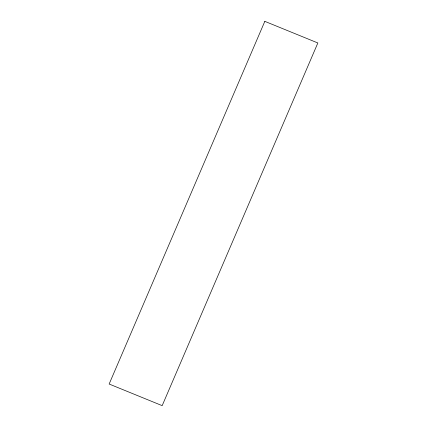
<?xml version="1.0" encoding="UTF-8"?>
<svg xmlns="http://www.w3.org/2000/svg" width="427" height="427" viewBox="0 0 427 427"><rect width="100%" height="100%" fill="white"/><g stroke="black" fill="none" stroke-linecap="round" stroke-linejoin="round"><path stroke-width="0.64" d="M264.825 21.35L109.147 384.028L162.175 405.65L317.853 42.972L264.825 21.35"/></g></svg>
